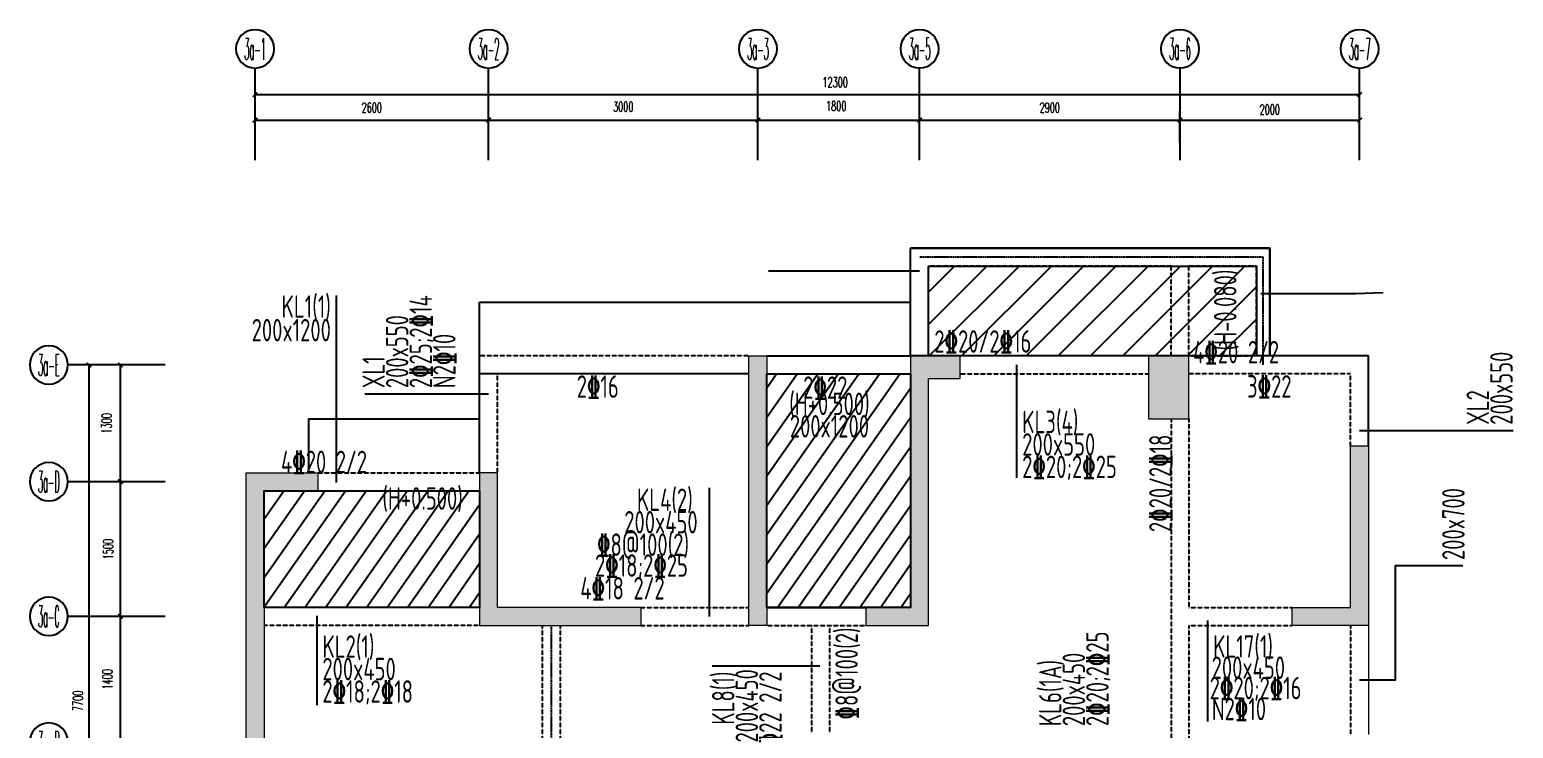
# Model space of a CAD drawing. Extents: x 184967 to 628822, y -100826 to 121332.
# Drawn here: x 558308 to 574830, y -30617 to -22837 of the extents above; entities that cross this region are included whole.
import ezdxf
from ezdxf.enums import TextEntityAlignment as Align

# ---------------------------------------------------------------- set-up
doc = ezdxf.new("R2010")
doc.units = 0
doc.header["$MEASUREMENT"] = 0
doc.linetypes.add('03-tem-3~8F$0$DASHED', pattern=[0.75, 0.5, -0.25])
doc.linetypes.add('03-tem-3~8F$0$DOTE', pattern=[2.42, 2, -0.2, 0.02, -0.2])
for name, color, linetype in [('$0$S-BEAM-LTJ', 2, 'Continuous'), ('03-tem-3~8F$0$BEAM', 4, '03-tem-3~8F$0$DASHED'), ('03-tem-3~8F$0$S-MOD-SLABHATCH', 150, 'Continuous'), ('03-tem-3~8F$0$S-PUB-QFDIMSUB', 1, '03-tem-3~8F$0$DOTE'), ('03-tem-3~8F$0$S-T-BEAMNUM', 3, 'Continuous'), ('03-tem-3~8F$0$S-T-LINE', 1, 'Continuous'), ('03-tem-3~8F$0$S-T-SECTION', 7, 'Continuous'), ('03-tem-3~8F$0$S-W-LINE', 2, 'Continuous'), ('AXIS_TEXT', 7, 'Continuous'), ('PUB_DIM', 3, 'Continuous')]:
    doc.layers.add(name, color=color, linetype=linetype)
for name, color, linetype, lineweight in [('03-col-2F~4F$0$$0$COLU', 6, 'Continuous', 0), ('03-col-5F~23F$0$$0$COLU', 6, 'Continuous', 0), ('03-col-5F~23F$0$$0$COLU_HATCH', 251, 'Continuous', 0), ('03-tem-3~8F$0$BEAM_CON', 4, 'Continuous', 0)]:
    doc.layers.add(name, color=color, linetype=linetype, lineweight=lineweight)
doc.styles.add('$0$23-tem-4F~10F$0$X', font='tssdeng.shx', dxfattribs={"width": 0.7, "bigfont": 'tssdchn.shx'})
doc.styles.add('03-tem-3~8F$0$23-tem-4F~10F$0$X', font='tssdeng.shx', dxfattribs={"width": 0.7, "bigfont": 'tssdchn.shx'})
doc.styles.add('_TCH_AXIS', font='COMPLEX', dxfattribs={"bigfont": 'GBCBIG'})
doc.styles.add('COMPLEX', font='COMPLEX')
doc.styles.add('尺寸标注', font='txt.shx', dxfattribs={"width": 0.6, "height": 110})
doc.dimstyles.new('1-50', dxfattribs={"dimscale": 50, "dimtxt": 110, "dimasz": 1, "dimexe": 2, "dimexo": 2, "dimgap": 0.6, "dimtad": 1, "dimdec": 0, "dimrnd": 5, "dimtxsty": '尺寸标注', "dimblk": 'ARCHTICK', "dimcen": 2.5, "dimclrd": 251, "dimclre": 251, "dimclrt": 50, "dimadec": 0, "dimazin": 0, "dimtfac": 1, "dimtdec": 0, "dimtix": 1, "dimtmove": 2, "dimatfit": 3, "dimldrblk": 'DOT', "dimfxl": 1, "dimarcsym": 0})
pattern_1 = [(55, (576555.07, -31777.55), (-153.591, 107.5456), [])]

# ---------------------------------------------------------------- blocks, each defined once
blk = doc.blocks.new('_ArchTick')
at = {"color": 0, "linetype": 'ByBlock', "const_width": 0.4}
blk.add_lwpolyline([(-0.5, -0.5), (0.5, 0.5)], dxfattribs=at)
blk = doc.blocks.new('*D2103')
at = {"layer": 'Defpoints', "color": 0, "linetype": 'ByBlock', "transparency": 16777216}
for p in [(573118, -23560), (560818, -25066), (573118, -25066)]:
    blk.add_point(p, dxfattribs=at)
at = {"layer": 'PUB_DIM', "color": 251, "lineweight": -2, "transparency": 16777216}
for p, q in [((560818, -23810), (560818, -23460)), ((573118, -23810), (573118, -23460)), ((560818, -23560), (573118, -23560))]:
    blk.add_line(p, q, dxfattribs=at)
at = {"layer": 'PUB_DIM', "color": 251, "linetype": 'ByBlock', "lineweight": -2, "transparency": 16777216, "xscale": 50, "yscale": 50, "zscale": 50, "rotation": 180}
blk.add_blockref('_ArchTick', (560818, -23560), dxfattribs=at)
at = {"layer": 'PUB_DIM', "color": 251, "linetype": 'ByBlock', "lineweight": -2, "transparency": 16777216, "xscale": 50, "yscale": 50, "zscale": 50}
blk.add_blockref('_ArchTick', (573118, -23560), dxfattribs=at)
at = {"layer": 'PUB_DIM', "color": 50, "linetype": 'ByBlock', "transparency": 16777216, "insert": (567278, -23422), "char_height": 110, "attachment_point": 5, "style": '尺寸标注'}
blk.add_mtext('12300', dxfattribs=at)
blk = doc.blocks.new('_Dot')
at = {"color": 0, "linetype": 'ByBlock', "lineweight": -2}
blk.add_line((-0.5, 0), (-1, 0), dxfattribs=at)
at = {"color": 0, "linetype": 'ByBlock', "const_width": 0.5}
blk.add_lwpolyline([(-0.25, 0, 1), (0.25, 0, 1)], format="xyb", close=True, dxfattribs=at)
blk = doc.blocks.new('*D2104')
at = {"layer": 'Defpoints', "color": 0, "linetype": 'ByBlock', "transparency": 16777216}
for p in [(563418, -23843), (560818, -24571), (563418, -24571)]:
    blk.add_point(p, dxfattribs=at)
at = {"layer": 'PUB_DIM', "color": 251, "lineweight": -2, "transparency": 16777216}
for p, q in [((560818, -24093), (560818, -23743)), ((563418, -24093), (563418, -23743)), ((560818, -23843), (563418, -23843))]:
    blk.add_line(p, q, dxfattribs=at)
at = {"layer": 'PUB_DIM', "color": 251, "linetype": 'ByBlock', "lineweight": -2, "transparency": 16777216, "xscale": 50, "yscale": 50, "zscale": 50, "rotation": 180}
blk.add_blockref('_ArchTick', (560818, -23843), dxfattribs=at)
at = {"layer": 'PUB_DIM', "color": 251, "linetype": 'ByBlock', "lineweight": -2, "transparency": 16777216, "xscale": 50, "yscale": 50, "zscale": 50}
blk.add_blockref('_ArchTick', (563418, -23843), dxfattribs=at)
at = {"layer": 'PUB_DIM', "color": 50, "linetype": 'ByBlock', "transparency": 16777216, "insert": (562118, -23705), "char_height": 110, "attachment_point": 5, "style": '尺寸标注'}
blk.add_mtext('2600', dxfattribs=at)
blk = doc.blocks.new('*D2105')
at = {"layer": 'Defpoints', "color": 0, "linetype": 'ByBlock', "transparency": 16777216}
for p in [(566418, -23843), (563418, -24571), (566418, -24571)]:
    blk.add_point(p, dxfattribs=at)
at = {"layer": 'PUB_DIM', "color": 251, "lineweight": -2, "transparency": 16777216}
for p, q in [((563418, -24093), (563418, -23743)), ((566418, -24093), (566418, -23743)), ((563418, -23843), (566418, -23843))]:
    blk.add_line(p, q, dxfattribs=at)
at = {"layer": 'PUB_DIM', "color": 251, "linetype": 'ByBlock', "lineweight": -2, "transparency": 16777216, "xscale": 50, "yscale": 50, "zscale": 50, "rotation": 180}
blk.add_blockref('_ArchTick', (563418, -23843), dxfattribs=at)
at = {"layer": 'PUB_DIM', "color": 251, "linetype": 'ByBlock', "lineweight": -2, "transparency": 16777216, "xscale": 50, "yscale": 50, "zscale": 50}
blk.add_blockref('_ArchTick', (566418, -23843), dxfattribs=at)
at = {"layer": 'PUB_DIM', "color": 50, "linetype": 'ByBlock', "transparency": 16777216, "insert": (564918, -23695), "char_height": 110, "attachment_point": 5, "style": '尺寸标注'}
blk.add_mtext('3000', dxfattribs=at)
blk = doc.blocks.new('*D2106')
at = {"layer": 'Defpoints', "color": 0, "linetype": 'ByBlock', "transparency": 16777216}
for p in [(568218, -23843), (566418, -24571), (568218, -24571)]:
    blk.add_point(p, dxfattribs=at)
at = {"layer": 'PUB_DIM', "color": 251, "lineweight": -2, "transparency": 16777216}
for p, q in [((566418, -24093), (566418, -23743)), ((568218, -24093), (568218, -23743)), ((566418, -23843), (568218, -23843))]:
    blk.add_line(p, q, dxfattribs=at)
at = {"layer": 'PUB_DIM', "color": 251, "linetype": 'ByBlock', "lineweight": -2, "transparency": 16777216, "xscale": 50, "yscale": 50, "zscale": 50, "rotation": 180}
blk.add_blockref('_ArchTick', (566418, -23843), dxfattribs=at)
at = {"layer": 'PUB_DIM', "color": 251, "linetype": 'ByBlock', "lineweight": -2, "transparency": 16777216, "xscale": 50, "yscale": 50, "zscale": 50}
blk.add_blockref('_ArchTick', (568218, -23843), dxfattribs=at)
at = {"layer": 'PUB_DIM', "color": 50, "linetype": 'ByBlock', "transparency": 16777216, "insert": (567290, -23687), "char_height": 110, "attachment_point": 5, "style": '尺寸标注'}
blk.add_mtext('1800', dxfattribs=at)
blk = doc.blocks.new('*D2107')
at = {"layer": 'Defpoints', "color": 0, "linetype": 'ByBlock', "transparency": 16777216}
for p in [(571118, -23843), (568218, -24571), (571118, -24571)]:
    blk.add_point(p, dxfattribs=at)
at = {"layer": 'PUB_DIM', "color": 251, "lineweight": -2, "transparency": 16777216}
for p, q in [((568218, -24093), (568218, -23743)), ((571118, -24093), (571118, -23743)), ((568218, -23843), (571118, -23843))]:
    blk.add_line(p, q, dxfattribs=at)
at = {"layer": 'PUB_DIM', "color": 251, "linetype": 'ByBlock', "lineweight": -2, "transparency": 16777216, "xscale": 50, "yscale": 50, "zscale": 50, "rotation": 180}
blk.add_blockref('_ArchTick', (568218, -23843), dxfattribs=at)
at = {"layer": 'PUB_DIM', "color": 251, "linetype": 'ByBlock', "lineweight": -2, "transparency": 16777216, "xscale": 50, "yscale": 50, "zscale": 50}
blk.add_blockref('_ArchTick', (571118, -23843), dxfattribs=at)
at = {"layer": 'PUB_DIM', "color": 50, "linetype": 'ByBlock', "transparency": 16777216, "insert": (569668, -23705), "char_height": 110, "attachment_point": 5, "style": '尺寸标注'}
blk.add_mtext('2900', dxfattribs=at)
blk = doc.blocks.new('*D2108')
at = {"layer": 'Defpoints', "color": 0, "linetype": 'ByBlock', "transparency": 16777216}
for p in [(573118, -23843), (571118, -24571), (573118, -24571)]:
    blk.add_point(p, dxfattribs=at)
at = {"layer": 'PUB_DIM', "color": 251, "lineweight": -2, "transparency": 16777216}
for p, q in [((571118, -24093), (571118, -23743)), ((573118, -24093), (573118, -23743)), ((571118, -23843), (573118, -23843))]:
    blk.add_line(p, q, dxfattribs=at)
at = {"layer": 'PUB_DIM', "color": 251, "linetype": 'ByBlock', "lineweight": -2, "transparency": 16777216, "xscale": 50, "yscale": 50, "zscale": 50, "rotation": 180}
blk.add_blockref('_ArchTick', (571118, -23843), dxfattribs=at)
at = {"layer": 'PUB_DIM', "color": 251, "linetype": 'ByBlock', "lineweight": -2, "transparency": 16777216, "xscale": 50, "yscale": 50, "zscale": 50}
blk.add_blockref('_ArchTick', (573118, -23843), dxfattribs=at)
at = {"layer": 'PUB_DIM', "color": 50, "linetype": 'ByBlock', "transparency": 16777216, "insert": (572118, -23727), "char_height": 110, "attachment_point": 5, "style": '尺寸标注'}
blk.add_mtext('2000', dxfattribs=at)
blk = doc.blocks.new('*D2109')
at = {"layer": 'Defpoints', "color": 0, "linetype": 'ByBlock', "transparency": 16777216}
for p in [(558969, -26571), (560269, -26571), (560269, -34271)]:
    blk.add_point(p, dxfattribs=at)
at = {"layer": 'PUB_DIM', "color": 251, "lineweight": -2, "transparency": 16777216}
for p, q in [((559219, -26571), (558869, -26571)), ((558969, -34271), (558969, -26571)), ((559219, -34271), (558869, -34271))]:
    blk.add_line(p, q, dxfattribs=at)
at = {"layer": 'PUB_DIM', "color": 251, "linetype": 'ByBlock', "lineweight": -2, "transparency": 16777216, "xscale": 50, "yscale": 50, "zscale": 50}
for p, rotation in [((558969, -26571), 90), ((558969, -34271), 270)]:
    blk.add_blockref('_ArchTick', p, dxfattribs=dict(at, rotation=rotation))
at = {"layer": 'PUB_DIM', "color": 50, "linetype": 'ByBlock', "transparency": 16777216, "insert": (558845, -30311), "char_height": 110, "attachment_point": 5, "rotation": 90, "style": '尺寸标注'}
blk.add_mtext('7700', dxfattribs=at)
blk = doc.blocks.new('*D2111')
at = {"layer": 'Defpoints', "color": 0, "linetype": 'ByBlock', "transparency": 16777216}
for p in [(559318, -29371), (559818, -29371), (559818, -30771)]:
    blk.add_point(p, dxfattribs=at)
at = {"layer": 'PUB_DIM', "color": 251, "lineweight": -2, "transparency": 16777216}
for p, q in [((559568, -29371), (559218, -29371)), ((559318, -30771), (559318, -29371)), ((559568, -30771), (559218, -30771))]:
    blk.add_line(p, q, dxfattribs=at)
at = {"layer": 'PUB_DIM', "color": 251, "linetype": 'ByBlock', "lineweight": -2, "transparency": 16777216, "xscale": 50, "yscale": 50, "zscale": 50}
for p, rotation in [((559318, -29371), 90), ((559318, -30771), 270)]:
    blk.add_blockref('_ArchTick', p, dxfattribs=dict(at, rotation=rotation))
at = {"layer": 'PUB_DIM', "color": 50, "linetype": 'ByBlock', "transparency": 16777216, "insert": (559174, -30071), "char_height": 110, "attachment_point": 5, "rotation": 90, "style": '尺寸标注'}
blk.add_mtext('1400', dxfattribs=at)
blk = doc.blocks.new('*D2112')
at = {"layer": 'Defpoints', "color": 0, "linetype": 'ByBlock', "transparency": 16777216}
for p in [(559318, -27871), (559818, -27871), (559818, -29371)]:
    blk.add_point(p, dxfattribs=at)
at = {"layer": 'PUB_DIM', "color": 251, "lineweight": -2, "transparency": 16777216}
for p, q in [((559568, -27871), (559218, -27871)), ((559318, -29371), (559318, -27871)), ((559568, -29371), (559218, -29371))]:
    blk.add_line(p, q, dxfattribs=at)
at = {"layer": 'PUB_DIM', "color": 251, "linetype": 'ByBlock', "lineweight": -2, "transparency": 16777216, "xscale": 50, "yscale": 50, "zscale": 50}
for p, rotation in [((559318, -27871), 90), ((559318, -29371), 270)]:
    blk.add_blockref('_ArchTick', p, dxfattribs=dict(at, rotation=rotation))
at = {"layer": 'PUB_DIM', "color": 50, "linetype": 'ByBlock', "transparency": 16777216, "insert": (559181, -28621), "char_height": 110, "attachment_point": 5, "rotation": 90, "style": '尺寸标注'}
blk.add_mtext('1500', dxfattribs=at)
blk = doc.blocks.new('*D2113')
at = {"layer": 'Defpoints', "color": 0, "linetype": 'ByBlock', "transparency": 16777216}
for p in [(559318, -26571), (559818, -26571), (559818, -27871)]:
    blk.add_point(p, dxfattribs=at)
at = {"layer": 'PUB_DIM', "color": 251, "lineweight": -2, "transparency": 16777216}
for p, q in [((559568, -26571), (559218, -26571)), ((559318, -27871), (559318, -26571)), ((559568, -27871), (559218, -27871))]:
    blk.add_line(p, q, dxfattribs=at)
at = {"layer": 'PUB_DIM', "color": 251, "linetype": 'ByBlock', "lineweight": -2, "transparency": 16777216, "xscale": 50, "yscale": 50, "zscale": 50}
for p, rotation in [((559318, -26571), 90), ((559318, -27871), 270)]:
    blk.add_blockref('_ArchTick', p, dxfattribs=dict(at, rotation=rotation))
at = {"layer": 'PUB_DIM', "color": 50, "linetype": 'ByBlock', "transparency": 16777216, "insert": (559164, -27221), "char_height": 110, "attachment_point": 5, "rotation": 90, "style": '尺寸标注'}
blk.add_mtext('1300', dxfattribs=at)
blk = doc.blocks.new('_AXISO')
blk.add_circle((0, 0), 0.5)
at = {"layer": 'AXIS_TEXT', "style": 'COMPLEX', "width": 1.041667}
blk.add_attdef('A', text='', height=0.56, dxfattribs=at).set_placement((-0.25, -0.28), (0.25, -0.28), align=Align.FIT)

msp = doc.modelspace()

# ---------------------------------------------------------------- hatches: boundary and pattern name
at = {"layer": '03-col-5F~23F$0$$0$COLU_HATCH'}
for points in [[(566318.3, -26470.7), (566518.3, -26470.7), (566518.3, -29470.7), (566318.3, -29470.7)], [(567618.3, -29270.7), (567618.3, -29470.7), (568318.3, -29470.7), (568318.3, -26720.7), (568668.3, -26720.7), (568668.3, -26470.7), (568118.3, -26470.7), (568118.3, -29270.7)], [(570768.3, -26470.7), (570768.3, -26720.7), (570768.3, -27170.7), (571218.3, -27170.7), (571218.3, -26470.7)], [(573218.3, -27470.7), (573218.3, -29470.7), (572368.3, -29470.7), (572368.3, -29270.7), (573018.3, -29270.7), (573018.3, -27470.7)], [(560918.3, -27970.7), (560918.3, -34070.7), (561218.3, -34070.7), (561218.3, -34370.7), (560918.3, -34370.7), (560718.3, -34370.7), (560718.3, -27770.7), (561518.3, -27770.7), (561518.3, -27970.7)], [(563318.3, -27770.7), (563318.3, -29470.7), (565118.3, -29470.7), (565118.3, -29270.7), (563518.3, -29270.7), (563518.3, -27770.7)]]:
    msp.add_hatch(color=256, dxfattribs=at).paths.add_polyline_path(points)
at = {"layer": '03-tem-3~8F$0$S-MOD-SLABHATCH'}
h = msp.add_hatch(dxfattribs=at)
h.set_pattern_fill('ANSI31', color=256, scale=80, angle=10, style=0)
h.set_pattern_definition([(225, (571918.25, -26470.7), (179.605, -179.605), [])])
h.paths.add_polyline_path([(571968.3, -26470.7), (571968.3, -25470.7), (568318.3, -25470.7), (568318.3, -26470.7)])
h = msp.add_hatch(dxfattribs=at)
h.set_pattern_fill('ANSI31', color=256, scale=1500, angle=10, style=0)
h.set_pattern_definition(pattern_1)
h.paths.add_polyline_path([(566518.3, -26670.7), (568118.3, -26670.7), (568118.3, -29270.7), (566518.3, -29270.7)])
h = msp.add_hatch(dxfattribs=at)
h.set_pattern_fill('ANSI31', color=256, scale=1500, angle=10, style=0)
h.set_pattern_definition(pattern_1)
h.paths.add_polyline_path([(563318.3, -27970.7), (560918.3, -27970.7), (560918.3, -29270.7), (563318.3, -29270.7)])

# ---------------------------------------------------------------- linework, layer by layer
at = {"layer": '$0$S-BEAM-LTJ'}
for points in [[(573077.5, -25773.9), (573381.2, -25762.7)], [(569298.2, -27577.7), (569298.2, -27828.2)], [(571424.2, -30042.8), (571424.2, -30540.4)], [(561504.9, -30076.9), (561504.9, -30358.8)]]:
    msp.add_lwpolyline(points, dxfattribs=at)
at = {"layer": '03-col-2F~4F$0$$0$COLU'}
for points in [[(566318.3, -26470.7), (566518.3, -26470.7), (566518.3, -29470.7), (566318.3, -29470.7)], [(567618.3, -29270.7), (567618.3, -29470.7), (568318.3, -29470.7), (568318.3, -26720.7), (568668.3, -26720.7), (568668.3, -26470.7), (568118.3, -26470.7), (568118.3, -29270.7)], [(570768.3, -26470.7), (570768.3, -26770.7), (570768.3, -26770.7), (570768.3, -27170.7), (571218.3, -27170.7), (571218.3, -26470.7)], [(573218.3, -27470.7), (573218.3, -29470.7), (572368.3, -29470.7), (572368.3, -29270.7), (573018.3, -29270.7), (573018.3, -27470.7)], [(563318.3, -27770.7), (563318.3, -29470.7), (565118.3, -29470.7), (565118.3, -29270.7), (563518.3, -29270.7), (563518.3, -27770.7)], [(560918.3, -29470.7), (560918.3, -29470.7)]]:
    msp.add_lwpolyline(points, close=True, dxfattribs=at)
msp.add_lwpolyline([(560918.3, -27970.7), (560918.3, -34070.7), (561218.3, -34070.7), (561218.3, -34370.7), (560918.3, -34370.7), (560718.3, -34370.7), (560718.3, -27770.7), (560718.3, -27770.7), (560718.3, -27770.7), (560718.3, -27770.7), (561518.3, -27770.7), (561518.3, -27970.7), (560918.3, -27970.7), (560918.3, -27970.7), (560918.3, -27970.7), (560918.3, -27970.7), (560918.3, -27970.7)], dxfattribs=at)
at = {"layer": '03-col-5F~23F$0$$0$COLU'}
for points in [[(566318.3, -26470.7), (566518.3, -26470.7), (566518.3, -29470.7), (566318.3, -29470.7)], [(567618.3, -29270.7), (567618.3, -29470.7), (568318.3, -29470.7), (568318.3, -26720.7), (568668.3, -26720.7), (568668.3, -26470.7), (568118.3, -26470.7), (568118.3, -29270.7)], [(570768.3, -26470.7), (570768.3, -26720.7), (570768.3, -26720.7), (570768.3, -27170.7), (571218.3, -27170.7), (571218.3, -26470.7)], [(573218.3, -27470.7), (573218.3, -29470.7), (572368.3, -29470.7), (572368.3, -29270.7), (573018.3, -29270.7), (573018.3, -27470.7)], [(563318.3, -27770.7), (563318.3, -29470.7), (565118.3, -29470.7), (565118.3, -29270.7), (563518.3, -29270.7), (563518.3, -27770.7)], [(560918.3, -29470.7), (560918.3, -29470.7)]]:
    msp.add_lwpolyline(points, close=True, dxfattribs=at)
msp.add_lwpolyline([(560918.3, -27970.7), (560918.3, -34070.7), (561218.3, -34070.7), (561218.3, -34370.7), (560918.3, -34370.7), (560718.3, -34370.7), (560718.3, -27770.7), (560718.3, -27770.7), (560718.3, -27770.7), (560718.3, -27770.7), (561518.3, -27770.7), (561518.3, -27970.7), (560918.3, -27970.7), (560918.3, -27970.7), (560918.3, -27970.7), (560918.3, -27970.7), (560918.3, -27970.7)], dxfattribs=at)
at = {"layer": '03-tem-3~8F$0$BEAM'}
for p, q in [((568318.3, -26470.7), (568318.3, -25470.7)), ((571018.3, -25470.7), (568318.3, -25470.7)), ((571018.3, -26470.7), (571018.3, -25470.7)), ((571218.3, -26470.7), (571218.3, -25470.7)), ((571968.3, -25470.7), (571218.3, -25470.7)), ((571968.3, -26470.7), (571968.3, -25470.7)), ((566318.3, -26470.7), (563318.3, -26470.7)), ((571218.3, -26470.7), (571918.3, -26470.7)), ((563518.3, -27770.7), (563518.3, -26670.7)), ((568668.3, -26670.7), (570768.3, -26670.7)), ((573018.3, -26670.7), (571218.3, -26670.7)), ((573018.3, -27470.7), (573018.3, -26670.7)), ((571018.3, -27170.7), (571018.3, -30770.7)), ((571218.3, -27170.7), (571218.3, -29270.7)), ((561518.3, -27770.7), (563318.3, -27770.7)), ((565118.3, -29270.7), (566318.3, -29270.7)), ((571218.3, -29270.7), (572368.3, -29270.7)), ((563318.3, -29470.7), (560918.3, -29470.7)), ((564018.4, -34170.7), (564018.3, -29470.7)), ((564218.3, -34170.7), (564218.3, -29470.7)), ((565118.3, -29470.7), (566318.3, -29470.7)), ((566518.3, -29470.7), (567618.3, -29470.7)), ((567018.3, -30670.7), (567018.3, -29470.7)), ((567218.3, -30670.7), (567218.3, -29470.7)), ((571218.3, -29470.7), (572368.3, -29470.7)), ((571218.3, -29470.7), (571218.3, -30770.7)), ((573018.3, -29470.7), (573018.3, -30687.5))]:
    msp.add_line(p, q, dxfattribs=at)
at = {"layer": '03-tem-3~8F$0$BEAM_CON'}
for p, q in [((568668.3, -26470.7), (570768.3, -26470.7)), ((572118.3, -26470.7), (571918.3, -26470.7)), ((573218.3, -29470.7), (573218.3, -30687.5))]:
    msp.add_line(p, q, dxfattribs=at)
at = {"layer": '03-tem-3~8F$0$S-MOD-SLABHATCH'}
for points in [[(568118.3, -25270.7), (572118.3, -25270.7), (572118.3, -26470.7), (568118.3, -26470.7)], [(566518.3, -26670.7), (568118.3, -26670.7), (568118.3, -29270.7), (566518.3, -29270.7)], [(560918.3, -29270.7), (560918.3, -27970.7), (563318.3, -27970.7), (563318.3, -29270.7)]]:
    msp.add_lwpolyline(points, close=True, dxfattribs=at)
at = {"layer": '03-tem-3~8F$0$S-PUB-QFDIMSUB', "ltscale": 0.5}
for p, q in [((572043.3, -25370.7), (568218.3, -25370.7)), ((572043.3, -26570.7), (572043.3, -25370.7)), ((564118.4, -36070.7), (564118.3, -29470.7))]:
    msp.add_line(p, q, dxfattribs=at)
at = {"layer": '03-tem-3~8F$0$S-T-LINE'}
for p, q in [((568218.3, -25526.2), (566534.4, -25526.2)), ((572018.3, -25773.9), (573077.5, -25773.9)), ((561725, -27880.3), (561725, -25795.5)), ((569298.2, -26570.7), (569298.2, -27577.7)), ((562041.8, -26891.7), (563418.2, -26891.7)), ((573118.3, -27299), (574830, -27299)), ((565873.3, -27937.9), (565873.3, -29370.7)), ((561504.9, -29364.3), (561504.9, -30076.9)), ((571424.2, -29417.3), (571424.2, -30042.8)), ((565906.9, -29922.1), (567108.8, -29922.1))]:
    msp.add_line(p, q, dxfattribs=at)
msp.add_lwpolyline([(573118.3, -30078.6), (573518, -30078.6), (573518, -28805.8), (574269, -28805.8)], dxfattribs=at)
at = {"layer": '03-tem-3~8F$0$S-W-LINE'}
for p, q in [((568118.3, -26470.7), (568118.3, -25270.7)), ((572118.3, -25270.7), (568118.3, -25270.7)), ((572118.3, -26470.7), (572118.3, -25270.7)), ((566518.3, -26470.7), (568118.3, -26470.7)), ((573218.3, -26470.7), (572118.3, -26470.7)), ((573218.3, -27470.7), (573218.3, -26470.7)), ((563318.3, -27770.7), (563318.3, -26670.7)), ((566518.3, -26670.7), (568118.3, -26670.7)), ((561518.3, -27970.7), (563318.3, -27970.7)), ((563318.3, -29270.7), (560918.3, -29270.7)), ((566518.3, -29270.7), (567618.3, -29270.7))]:
    msp.add_line(p, q, dxfattribs=at)
for points in [[(568318.3, -26470.7), (568318.3, -25470.7), (571968.3, -25470.7), (571968.3, -26470.7)], [(563318.3, -25870.7), (568118.3, -25870.7)], [(566318.3, -26670.7), (563318.3, -26670.7), (563318.3, -25870.7)], [(561418.3, -27770.7), (561418.3, -27170.7), (563318.3, -27170.7)]]:
    msp.add_lwpolyline(points, dxfattribs=at)
at = {"layer": 'PUB_DIM', "linetype": 'ByBlock'}
for p, q in [((560818.3, -24289.7), (560818.3, -23263.6)), ((563418.3, -24289.7), (563418.3, -23263.6)), ((566418.3, -24289.7), (566418.3, -23263.6)), ((568218.3, -24289.7), (568218.3, -23263.6)), ((571118.3, -24289.7), (571118.3, -23263.6)), ((573118.3, -24289.7), (573118.3, -23263.6)), ((559818.3, -26570.7), (558734.6, -26570.7)), ((559818.3, -27870.7), (558734.6, -27870.7)), ((559818.3, -29370.7), (558734.6, -29370.7))]:
    msp.add_line(p, q, dxfattribs=at)

# ---------------------------------------------------------------- block references
ref = msp.add_blockref('_AXISO', (560818.3, -23050.6), dxfattribs=dict(at, xscale=-426.6560000000001, yscale=426.6560000000001, zscale=426.6560000000001))
ref.add_attrib('A', '3a-1', dxfattribs={"layer": 'AXIS_TEXT', "height": 241.35, "style": '_TCH_AXIS', "width": 0.283784}).set_placement((560697.6, -23171.3), (560938.9, -23171.3), align=Align.FIT)
ref = msp.add_blockref('_AXISO', (563418.3, -23050.6), dxfattribs=dict(at, xscale=-426.6560000000001, yscale=426.6560000000001, zscale=426.6560000000001))
ref.add_attrib('A', '3a-2', dxfattribs={"layer": 'AXIS_TEXT', "height": 241.35, "style": '_TCH_AXIS', "width": 0.265823}).set_placement((563297.6, -23171.3), (563538.9, -23171.3), align=Align.FIT)
ref = msp.add_blockref('_AXISO', (566418.3, -23050.6), dxfattribs=dict(at, xscale=-426.6560000000001, yscale=426.6560000000001, zscale=426.6560000000001))
ref.add_attrib('A', '3a-3', dxfattribs={"layer": 'AXIS_TEXT', "height": 241.35, "style": '_TCH_AXIS', "width": 0.265823}).set_placement((566297.6, -23171.3), (566538.9, -23171.3), align=Align.FIT)
ref = msp.add_blockref('_AXISO', (568218.3, -23050.3), dxfattribs=dict(at, xscale=-426.6560000000001, yscale=426.6560000000001, zscale=426.6560000000001))
ref.add_attrib('A', '3a-5', dxfattribs={"layer": 'AXIS_TEXT', "height": 241.35, "style": '_TCH_AXIS', "width": 0.265823}).set_placement((568097.6, -23171), (568338.9, -23171), align=Align.FIT)
ref = msp.add_blockref('_AXISO', (571118.3, -23050.3), dxfattribs=dict(at, xscale=-426.6560000000001, yscale=426.6560000000001, zscale=426.6560000000001))
ref.add_attrib('A', '3a-6', dxfattribs={"layer": 'AXIS_TEXT', "height": 241.35, "style": '_TCH_AXIS', "width": 0.265823}).set_placement((570997.6, -23171), (571238.9, -23171), align=Align.FIT)
ref = msp.add_blockref('_AXISO', (573118.3, -23050.6), dxfattribs=dict(at, xscale=-426.6560000000001, yscale=426.6560000000001, zscale=426.6560000000001))
ref.add_attrib('A', '3a-7', dxfattribs={"layer": 'AXIS_TEXT', "height": 241.35, "style": '_TCH_AXIS', "width": 0.265823}).set_placement((572997.6, -23171.3), (573238.9, -23171.3), align=Align.FIT)
ref = msp.add_blockref('_AXISO', (558521.3, -26570.7), dxfattribs=dict(at, xscale=-426.6560000000001, yscale=426.6560000000001, zscale=426.6560000000001))
ref.add_attrib('A', '3a-E', dxfattribs={"layer": 'AXIS_TEXT', "height": 241.35, "style": '_TCH_AXIS', "width": 0.259259}).set_placement((558400.6, -26691.4), (558642, -26691.4), align=Align.FIT)
ref = msp.add_blockref('_AXISO', (558521.3, -27870.7), dxfattribs=dict(at, xscale=-426.6560000000001, yscale=426.6560000000001, zscale=426.6560000000001))
ref.add_attrib('A', '3a-D', dxfattribs={"layer": 'AXIS_TEXT', "height": 241.35, "style": '_TCH_AXIS', "width": 0.256098}).set_placement((558400.6, -27991.4), (558642, -27991.4), align=Align.FIT)
ref = msp.add_blockref('_AXISO', (558521.3, -29370.7), dxfattribs=dict(at, xscale=-426.6560000000001, yscale=426.6560000000001, zscale=426.6560000000001))
ref.add_attrib('A', '3a-C', dxfattribs={"layer": 'AXIS_TEXT', "height": 241.35, "style": '_TCH_AXIS', "width": 0.2625}).set_placement((558400.6, -29491.4), (558642, -29491.4), align=Align.FIT)
ref = msp.add_blockref('_AXISO', (558521.3, -30770.7), dxfattribs=dict(at, xscale=-426.6560000000001, yscale=426.6560000000001, zscale=426.6560000000001))
ref.add_attrib('A', '3a-B', dxfattribs={"layer": 'AXIS_TEXT', "height": 241.35, "style": '_TCH_AXIS', "width": 0.256098}).set_placement((558400.6, -30891.4), (558642, -30891.4), align=Align.FIT)

# ---------------------------------------------------------------- texts
at = {"layer": '$0$S-BEAM-LTJ', "style": '$0$23-tem-4F~10F$0$X', "width": 0.7}
for s, rotation, p in [('2%%13225;2%%13214', 90, (562787.9, -26829.2)), ('N2%%13210', 90, (563050.4, -26829.2)), ('2%%13220/2%%13216', 360, (568382.5, -26433.7)), ('4%%13220 2/2', 360, (571263.4, -26552.9)), ('2%%13216', 360, (564400, -26936.6)), ('2%%13222', 360, (566922.1, -26947.5)), ('3%%13222', 360, (571865, -26934.4)), ('2%%13220/2%%13218', 90, (571025, -28431.8)), ('2%%13220;2%%13225', 360, (569360.7, -27830.4)), ('%%1328@100(2)', 360, (564626.2, -28696.9)), ('2%%13218;2%%13225', 360, (564603.3, -28929)), ('4%%13218 2/2', 360, (564439.9, -29182.7)), ('2%%13220;2%%13225', 90, (570323.2, -30593.1)), ('2%%13220;2%%13216', 360, (571448.6, -30293.7)), ('2%%13218;2%%13218', 360, (561567.4, -30332.2)), ('N2%%13210', 360, (571471.3, -30526.7))]:
    msp.add_text(s, height=250, rotation=rotation, dxfattribs=at).set_placement(p)
for s, rotation, p in [('4%%13220 2/2', 360, (562065, -27774.8)), ('%%1328@100(2)', 90, (567530.6, -29494)), ('4%%13222 2/2;4%%13222 2/2', 90, (566681.9, -29984.6))]:
    msp.add_text(s, height=250, rotation=rotation, dxfattribs=at).set_placement(p, align=Align.RIGHT)
at = {"layer": '03-tem-3~8F$0$S-T-BEAMNUM', "style": '03-tem-3~8F$0$23-tem-4F~10F$0$X', "width": 0.7}
for s, rotation, p in [('KL1(1)', 360, (561662.5, -26045.5)), ('KL8(1)', 90, (566156.9, -29984.6))]:
    msp.add_text(s, height=250, rotation=rotation, dxfattribs=at).set_placement(p, align=Align.RIGHT)
for s, rotation, p in [('XL1', 90, (562262.9, -26829.2)), ('XL2', 90, (574559.7, -27236.5)), ('KL3(4)', 360, (569360.7, -27330.4)), ('KL4(2)', 360, (565070.4, -28196.9)), ('KL2(1)', 360, (561567.4, -29832.2)), ('KL17(1)', 360, (571486.7, -29830.4)), ('KL6(1A)', 90, (569798.2, -30593.1))]:
    msp.add_text(s, height=250, rotation=rotation, dxfattribs=at).set_placement(p)
at = {"layer": '03-tem-3~8F$0$S-T-SECTION', "style": '03-tem-3~8F$0$23-tem-4F~10F$0$X', "width": 0.7}
for s, rotation, p in [('(H-0.080)', 90, (571747.3, -26409.2)), ('200x550', 90, (562525.4, -26829.2)), ('200x550', 90, (574822.2, -27236.5)), ('200x550 ', 360, (569360.7, -27580.4)), ('200x700', 90, (574287.4, -28743.3)), ('200x450 ', 360, (564929.1, -28446.9)), ('200x450 ', 360, (561567.4, -30082.2)), ('200x450', 90, (570060.7, -30593.1)), ('200x450', 360, (571470.4, -30066.9))]:
    msp.add_text(s, height=250, rotation=rotation, dxfattribs=at).set_placement(p)
for s, rotation, p in [('200x1200', 360, (561662.5, -26308)), ('200x450 ', 90, (566419.4, -29852.2))]:
    msp.add_text(s, height=250, rotation=rotation, dxfattribs=at).set_placement(p, align=Align.RIGHT)
for s, p in [('(H+0.500)', (567214.3, -27203.9)), ('200x1200', (567214.3, -27453.9)), ('(H+0.500)', (562683.6, -28257.6))]:
    msp.add_text(s, height=250, rotation=360, dxfattribs=at).set_placement(p, align=Align.BOTTOM_CENTER)

# ---------------------------------------------------------------- dimensions: what is measured, and where the dimension line sits
at = {"layer": 'PUB_DIM', "linetype": 'ByBlock'}
for base, p1, p2, angle, text, picture, middle in [((573118.3, -23560.2), (560818.3, -25066.4), (573118.3, -25066.4), 360, '12300', '*D2103', (567277.8, -23421.6)), ((566418.3, -23843.2), (563418.3, -24570.7), (566418.3, -24570.7), 360, '3000', '*D2105', (564918.3, -23695.4)), ((568218.3, -23843.2), (566418.3, -24570.7), (568218.3, -24570.7), 360, '1800', '*D2106', (567290.2, -23686.8)), ((563418.3, -23843.2), (560818.3, -24570.7), (563418.3, -24570.7), 360, '2600', '*D2104', (562118.3, -23705.4)), ((571118.3, -23843.2), (568218.3, -24570.7), (571118.3, -24570.7), 360, '2900', '*D2107', (569668.3, -23704.5)), ((573118.3, -23843.2), (571118.3, -24570.7), (573118.3, -24570.7), 360, '2000', '*D2108', (572118.3, -23727.2)), ((558969.2, -26570.7), (560269.2, -34270.7), (560269.2, -26570.7), 90, '7700', '*D2109', (558844.6, -30311.1)), ((559318.3, -26570.7), (559818.3, -27870.7), (559818.3, -26570.7), 90, '1300', '*D2113', (559163.5, -27220.7)), ((559318.3, -27870.7), (559818.3, -29370.7), (559818.3, -27870.7), 90, '1500', '*D2112', (559181, -28620.7)), ((559318.3, -29370.7), (559818.3, -30770.7), (559818.3, -29370.7), 90, '1400', '*D2111', (559174.3, -30070.7))]:
    dim = msp.add_linear_dim(base=base, p1=p1, p2=p2, angle=angle, text=text, dimstyle='1-50', override={"dimfxl": 5, "dimfxlon": 1}, dxfattribs=at)
    dim.commit()
    dim.dimension.update_dxf_attribs({"geometry": picture, "text_midpoint": middle, "dimtype": 161})

doc.saveas('drawing.dxf')
